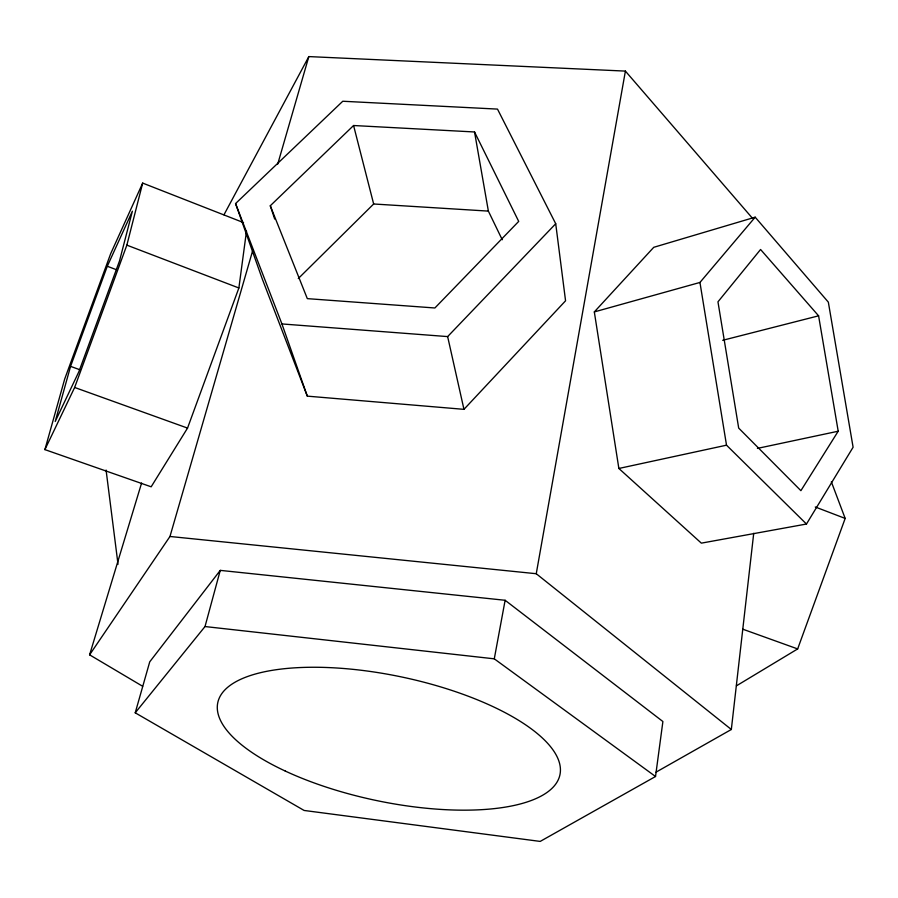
<?xml version="1.0" encoding="UTF-8"?>
<svg xmlns="http://www.w3.org/2000/svg" width="898" height="898" viewBox="0 0 898 898"><rect width="100%" height="100%" fill="white"/><g stroke="black" fill="none" stroke-linecap="round" stroke-linejoin="round"><path stroke-width="1.35" d="M656.023 772.157L731.331 729.49L753.725 533.277M243.549 222.614L142.681 183.091L110.678 253.674L64.712 378.967L44.9 449.617L151.167 486.806L187.536 428.088L238.879 287.977L246.501 231.078M655.529 776.501L662.892 721.521L505.125 600.279L220.257 570.376L149.742 661.826L135.228 712.81L304.108 810.456L540.192 841.415L655.529 776.501L494.282 658.829L205.013 626.546L135.228 712.81M731.331 729.49L536.252 573.721L625.401 71.099L308.833 56.585L223.972 214.79M494.282 658.829L505.125 600.279M44.9 449.617L74.646 387.465L126.854 245.143L142.681 183.091M205.013 626.546L220.257 570.376M70.56 366.373L55.227 421.476L78.901 371.649L119.513 260.948L132.376 211.187L107.289 266.257L70.56 366.373L79.731 369.695M142.647 686.285L89.598 654.833L169.969 536.476L252.821 250.16M277.718 164.121L308.833 56.585M89.598 654.833L141.603 483.023M736.427 685.836L797.66 648.928L845.175 518.427L831.346 481.822M806.471 524.028L853.1 447.249L828.338 302.143L755.173 217.181L653.755 247.309L594.319 311.92L618.868 468.464L701.349 543.144L806.471 524.028L726.516 445.184L699.946 282.455L755.173 217.181M838.204 431.22L800.893 490.667L738.684 428.088L717.962 301.829L760.572 249.487L818.594 315.827L838.204 431.22L757.418 448.394M463.963 409.342L565.56 300.796L555.716 223.737L497.492 109.096L342.767 101.25L235.568 203.565L262.351 279.155L307.307 396.141L463.963 409.342L447.642 336.593L555.716 223.737M298.282 278.56L373.658 203.992L488.377 211.109L502.24 239.755M270.298 205.754L353.576 125.518L474.537 131.972L518.707 221.402L434.89 307.98L307.318 298.641L270.298 205.754L274.687 219.045M594.319 311.92L699.946 282.455M722.677 340.308L818.594 315.827M618.868 468.464L726.516 445.184M235.568 203.565L281.927 323.942L447.642 336.593M169.969 536.476L536.252 573.721M74.646 387.465L187.536 428.088M742.612 629.128L797.66 648.928M107.289 266.257L116.403 269.703M815.272 506.988L845.175 518.427M126.854 245.143L238.879 287.977M625.401 71.099L752.434 218.236M281.927 323.942L307.307 396.141M353.576 125.518L373.658 203.992M474.537 131.972L488.377 211.109M106.076 470.058L118.02 564.27M285.261 771.045A174.841 63.051 11.9 0 0 559.095 777.747A174.841 63.051 11.9 0 0 322.214 667.36A174.841 63.051 11.9 0 0 285.261 771.045"/></g></svg>
